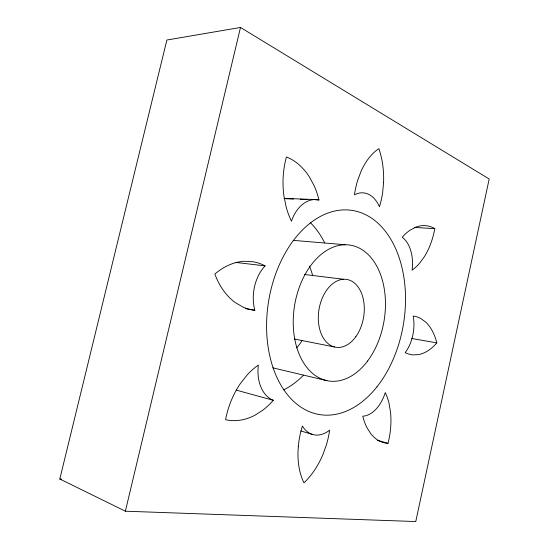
<?xml version="1.0" encoding="UTF-8"?>
<svg xmlns="http://www.w3.org/2000/svg" width="549" height="549" viewBox="0 0 549 549"><rect width="100%" height="100%" fill="white"/><g stroke="black" fill="none" stroke-linecap="round" stroke-linejoin="round"><path stroke-width="0.82" d="M125.378 511.194L240.496 27.45L489.186 179.008L415.765 521.55L125.378 511.194L59.814 479.009L166.875 40.029L240.496 27.45M283.998 198.395L316.306 199.575M285.803 198.738L293.454 199.019M300.255 199.273L307.907 199.555M315.558 199.836L318.962 199.96A70.142 50.7 -86.6 0 0 314.062 185.583L309.451 177.032A70.142 50.7 -86.6 0 0 286.434 156.952A66.539 44.757 -88.7 0 0 283.929 195.89L286.07 206.616A66.539 44.757 -88.7 0 0 291.444 221.165A36.22 24.911 -85.5 0 1 318.962 199.96M414.413 227.41L434.815 228.652A60.054 36.941 -86 0 1 424.336 256.754L419.813 262.957A60.054 36.941 -86 0 1 412.093 270.142A32.501 20.176 -83.6 0 0 402.218 237.25A57.261 34.141 -82.9 0 1 410.165 230.134L415.758 227.183A57.261 34.141 -82.9 0 1 434.815 228.652M59.814 479.009L61.522 479.119M293.187 240.352L345.197 244.744M235.446 262.395L265.105 265.881A37.154 26.489 -81.6 0 0 254.839 310.274L245.602 308.682M304.592 274.507L343.564 279.263M411.654 338.493L436.826 342.871A57.398 34.271 -78.7 0 0 425.667 322.085L421.014 318.646A57.398 34.271 -78.7 0 0 413.177 316.046A31.931 19.572 -80.6 0 1 405.196 352.609A57 33.887 -82.1 0 0 413.129 354.894L418.613 354.592A57 33.887 -82.1 0 0 436.826 342.871M294.257 339.014L334.437 346.954M272.791 367.844L326.888 380.649M236.413 390.161L273.272 400.283A70.711 51.88 -76.9 0 1 262.655 410.309L254.825 415.277A70.711 51.88 -76.9 0 1 225.584 419.697A67.795 46.617 -73.3 0 1 240.654 383.161L247.263 374.85A67.795 46.617 -73.3 0 1 258.353 365.071A36.57 25.474 -76.9 0 0 273.272 400.283M377.307 440.271L388.019 443.338A61.255 38.224 -75 0 0 390.483 411.798L389.083 403.563A61.255 38.224 -75 0 0 385.268 392.597A32.844 20.546 -77.6 0 1 362.759 416.197A57.823 34.683 -78 0 0 366.787 427.321L370.5 433.312A57.823 34.683 -78 0 0 388.019 443.338M300.921 430.965L312.326 434.396M309.423 266.059A63.458 45.739 -80.9 0 1 312.58 275.378M302.204 340.469A63.458 45.739 -80.9 0 1 296.7 347.888M310.171 222.475A95.361 68.858 -80.9 0 1 324.665 242.816M303.535 375.2A95.361 68.858 -80.9 0 1 283.73 389.865M254.839 310.274A70.574 51.585 -85.5 0 1 242.699 306.925L235.089 302.43A70.574 51.585 -85.5 0 1 214.865 274.047A70.979 52.464 -78.2 0 1 244.682 261.255L253.192 261.777A70.979 52.464 -78.2 0 1 265.105 265.881M298.299 446.55L297.997 451.649A62.188 39.26 -74.5 0 0 303.995 482.846A66.909 45.286 -73.2 0 0 322.901 454.599L326.353 445.013A66.909 45.286 -73.2 0 0 329.626 430.155A34.765 22.852 -75.9 0 1 302.396 426.024A62.188 39.26 -74.5 0 0 298.896 441.396L298.299 446.55M383.579 182.549L382.66 192.473A65.571 43.426 -88.6 0 1 379.441 206.74A34.264 22.214 -85.8 0 0 354.469 194.84A60.898 37.84 -86.6 0 1 357.756 180.051L361.167 171.041A60.898 37.84 -86.6 0 1 378.879 148.642A65.571 43.426 -88.6 0 1 383.579 182.549M355.876 336.633A34.347 22.639 -80.9 0 0 349.418 280.127A34.347 22.639 -80.9 0 0 318.598 323.286A34.347 22.639 -80.9 0 0 355.876 336.633M367.535 361.091A68.776 45.395 -80.9 0 0 356.843 246.988A68.776 45.395 -80.9 0 0 293.633 331.02A68.776 45.395 -80.9 0 0 367.535 361.091M376.937 386.846A103.384 68.385 -80.9 0 0 364.227 214.028A103.384 68.385 -80.9 0 0 266.965 336.654A103.384 68.385 -80.9 0 0 376.937 386.846"/></g></svg>
